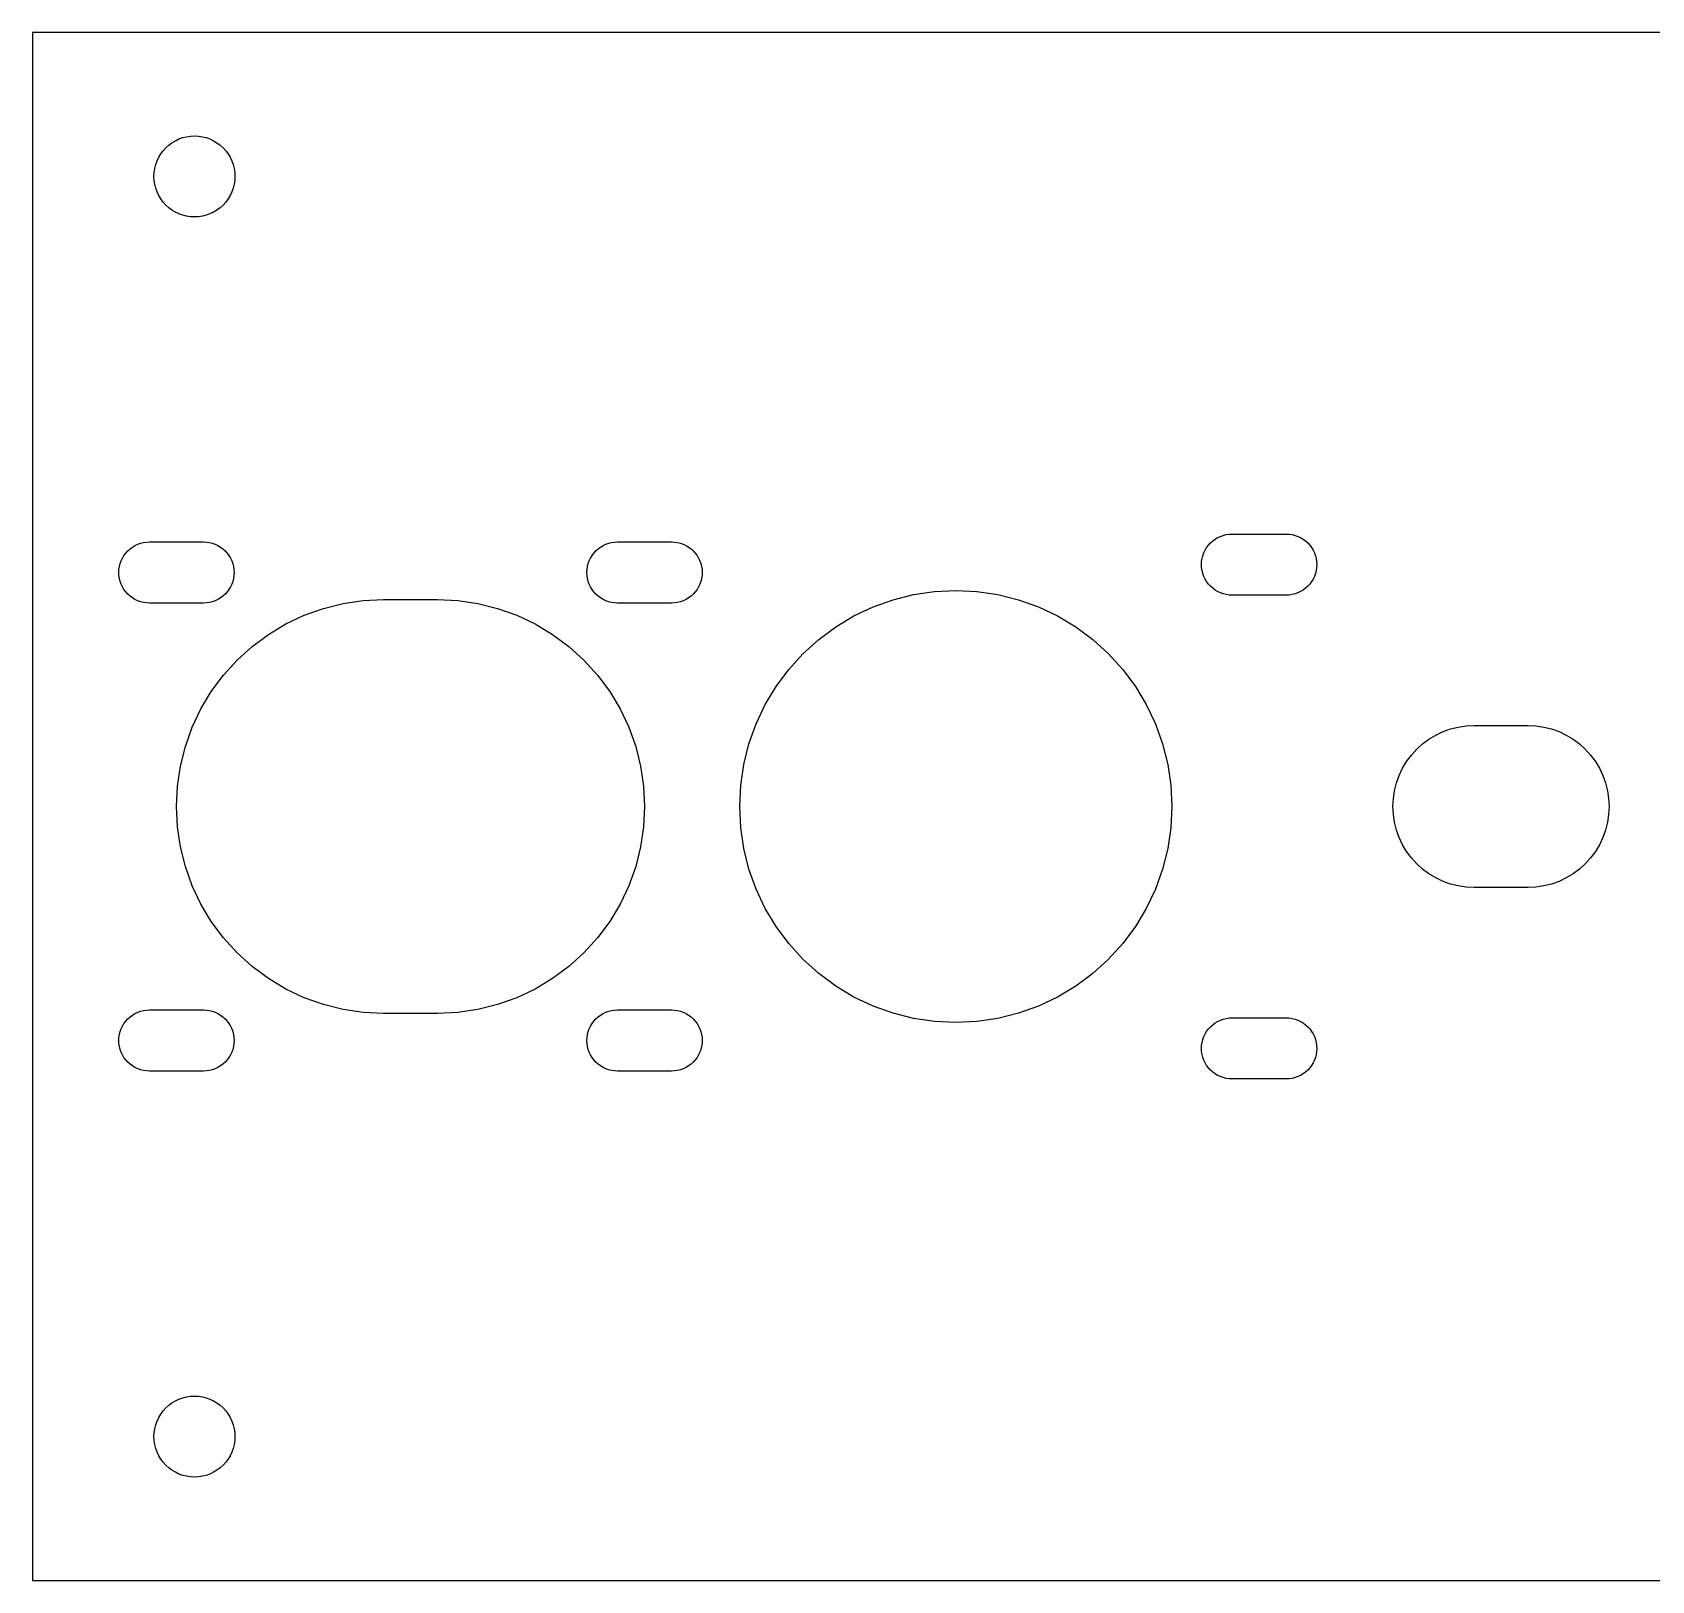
# Model space of a CAD drawing. Header units: metres. Extents: x -82 to 106, y -43 to 43.
# Drawn here: x -81.6 to 8.4, y -43 to 43 of the extents above; entities that cross this region are included whole.
import ezdxf

# ---------------------------------------------------------------- set-up
doc = ezdxf.new("R2010")
doc.units = ezdxf.units.M

msp = doc.modelspace()

# ---------------------------------------------------------------- linework, layer by layer
for p, q in [((105.563, 43), (-81.563, 43)), ((-81.563, 43), (-81.563, -43)), ((-73.9904, 36.7393), (-73.8131, 36.8708)), ((-73.8131, 36.8708), (-73.6237, 36.9843)), ((-73.6237, 36.9843), (-73.4241, 37.0787)), ((-73.4241, 37.0787), (-73.2162, 37.1531)), ((-73.2162, 37.1531), (-73.002, 37.2068)), ((-73.002, 37.2068), (-72.7836, 37.2392)), ((-72.7836, 37.2392), (-72.563, 37.25)), ((-72.563, 37.25), (-72.3425, 37.2392)), ((-72.3425, 37.2392), (-72.1241, 37.2068)), ((-72.1241, 37.2068), (-71.9099, 37.1531)), ((-71.9099, 37.1531), (-71.702, 37.0787)), ((-71.702, 37.0787), (-71.5024, 36.9843)), ((-71.5024, 36.9843), (-71.313, 36.8708)), ((-71.313, 36.8708), (-71.1356, 36.7393)), ((-74.6417, 35.861), (-74.5473, 36.0606)), ((-74.5473, 36.0606), (-74.4338, 36.25)), ((-74.4338, 36.25), (-74.3023, 36.4274)), ((-74.3023, 36.4274), (-74.154, 36.591)), ((-74.154, 36.591), (-73.9904, 36.7393)), ((-71.1356, 36.7393), (-70.972, 36.591)), ((-70.972, 36.591), (-70.8237, 36.4274)), ((-70.8237, 36.4274), (-70.6922, 36.25)), ((-70.6922, 36.25), (-70.5787, 36.0606)), ((-70.5787, 36.0606), (-70.4843, 35.861)), ((-74.813, 35), (-74.8022, 35.2205)), ((-74.8022, 35.2205), (-74.7698, 35.439)), ((-74.7698, 35.439), (-74.7161, 35.6531)), ((-74.7161, 35.6531), (-74.6417, 35.861)), ((-70.4843, 35.861), (-70.4099, 35.6531)), ((-70.4099, 35.6531), (-70.3562, 35.439)), ((-70.3562, 35.439), (-70.3239, 35.2205)), ((-70.3239, 35.2205), (-70.313, 35)), ((-74.8022, 34.7795), (-74.813, 35)), ((-74.7698, 34.561), (-74.8022, 34.7795)), ((-74.7161, 34.3469), (-74.7698, 34.561)), ((-74.6417, 34.139), (-74.7161, 34.3469)), ((-70.4099, 34.3469), (-70.4843, 34.139)), ((-70.3562, 34.561), (-70.4099, 34.3469)), ((-70.3239, 34.7795), (-70.3562, 34.561)), ((-70.313, 35), (-70.3239, 34.7795)), ((-74.5473, 33.9394), (-74.6417, 34.139)), ((-74.4338, 33.75), (-74.5473, 33.9394)), ((-74.3023, 33.5726), (-74.4338, 33.75)), ((-74.154, 33.409), (-74.3023, 33.5726)), ((-73.9904, 33.2607), (-74.154, 33.409)), ((-70.972, 33.409), (-71.1356, 33.2607)), ((-70.8237, 33.5726), (-70.972, 33.409)), ((-70.6922, 33.75), (-70.8237, 33.5726)), ((-70.5787, 33.9394), (-70.6922, 33.75)), ((-70.4843, 34.139), (-70.5787, 33.9394)), ((-73.8131, 33.1292), (-73.9904, 33.2607)), ((-73.6237, 33.0157), (-73.8131, 33.1292)), ((-73.4241, 32.9213), (-73.6237, 33.0157)), ((-73.2162, 32.8469), (-73.4241, 32.9213)), ((-73.002, 32.7932), (-73.2162, 32.8469)), ((-72.7836, 32.7608), (-73.002, 32.7932)), ((-72.563, 32.75), (-72.7836, 32.7608)), ((-72.3425, 32.7608), (-72.563, 32.75)), ((-72.1241, 32.7932), (-72.3425, 32.7608)), ((-71.9099, 32.8469), (-72.1241, 32.7932)), ((-71.702, 32.9213), (-71.9099, 32.8469)), ((-71.5024, 33.0157), (-71.702, 32.9213)), ((-71.313, 33.1292), (-71.5024, 33.0157)), ((-71.1356, 33.2607), (-71.313, 33.1292)), ((-76.1415, 14.3141), (-76.0075, 14.4135)), ((-76.0075, 14.4135), (-75.8644, 14.4993)), ((-75.8644, 14.4993), (-75.7136, 14.5706)), ((-75.7136, 14.5706), (-75.5565, 14.6268)), ((-75.5565, 14.6268), (-75.3947, 14.6673)), ((-75.3947, 14.6673), (-75.2296, 14.6918)), ((-75.2296, 14.6918), (-75.063, 14.7)), ((-75.063, 14.7), (-72.063, 14.7)), ((-72.063, 14.7), (-71.8964, 14.6918)), ((-71.8964, 14.6918), (-71.7314, 14.6673)), ((-71.7314, 14.6673), (-71.5695, 14.6268)), ((-71.5695, 14.6268), (-71.4125, 14.5706)), ((-71.4125, 14.5706), (-71.2616, 14.4993)), ((-71.2616, 14.4993), (-71.1185, 14.4135)), ((-71.1185, 14.4135), (-70.9845, 14.3141)), ((-50.1415, 14.3141), (-50.0075, 14.4135)), ((-50.0075, 14.4135), (-49.8644, 14.4993)), ((-49.8644, 14.4993), (-49.7136, 14.5706)), ((-49.7136, 14.5706), (-49.5565, 14.6268)), ((-49.5565, 14.6268), (-49.3947, 14.6673)), ((-49.3947, 14.6673), (-49.2296, 14.6918)), ((-49.2296, 14.6918), (-49.063, 14.7)), ((-49.063, 14.7), (-46.063, 14.7)), ((-46.063, 14.7), (-45.8964, 14.6918)), ((-45.8964, 14.6918), (-45.7314, 14.6673)), ((-45.7314, 14.6673), (-45.5695, 14.6268)), ((-45.5695, 14.6268), (-45.4125, 14.5706)), ((-45.4125, 14.5706), (-45.2616, 14.4993)), ((-45.2616, 14.4993), (-45.1185, 14.4135)), ((-45.1185, 14.4135), (-44.9845, 14.3141)), ((-16.3485, 14.3795), (-16.2491, 14.5135)), ((-16.2491, 14.5135), (-16.1371, 14.6371)), ((-16.1371, 14.6371), (-16.0135, 14.7491)), ((-16.0135, 14.7491), (-15.8795, 14.8485)), ((-15.8795, 14.8485), (-15.7364, 14.9343)), ((-15.7364, 14.9343), (-15.5856, 15.0056)), ((-15.5856, 15.0056), (-15.4285, 15.0618)), ((-15.4285, 15.0618), (-15.2667, 15.1024)), ((-15.2667, 15.1024), (-15.1017, 15.1268)), ((-15.1017, 15.1268), (-14.935, 15.135)), ((-14.935, 15.135), (-11.935, 15.135)), ((-11.935, 15.135), (-11.7684, 15.1268)), ((-11.7684, 15.1268), (-11.6034, 15.1024)), ((-11.6034, 15.1024), (-11.4415, 15.0618)), ((-11.4415, 15.0618), (-11.2845, 15.0056)), ((-11.2845, 15.0056), (-11.1337, 14.9343)), ((-11.1337, 14.9343), (-10.9906, 14.8485)), ((-10.9906, 14.8485), (-10.8566, 14.7491)), ((-10.8566, 14.7491), (-10.7329, 14.6371)), ((-10.7329, 14.6371), (-10.6209, 14.5135)), ((-10.6209, 14.5135), (-10.5215, 14.3795)), ((-76.7304, 13.3317), (-76.6898, 13.4935)), ((-76.6898, 13.4935), (-76.6336, 13.6506)), ((-76.6336, 13.6506), (-76.5623, 13.8014)), ((-76.5623, 13.8014), (-76.4765, 13.9445)), ((-76.4765, 13.9445), (-76.3771, 14.0785)), ((-76.3771, 14.0785), (-76.2651, 14.2021)), ((-76.2651, 14.2021), (-76.1415, 14.3141)), ((-70.9845, 14.3141), (-70.8609, 14.2021)), ((-70.8609, 14.2021), (-70.7489, 14.0785)), ((-70.7489, 14.0785), (-70.6495, 13.9445)), ((-70.6495, 13.9445), (-70.5638, 13.8014)), ((-70.5638, 13.8014), (-70.4924, 13.6506)), ((-70.4924, 13.6506), (-70.4362, 13.4935)), ((-70.4362, 13.4935), (-70.3957, 13.3317)), ((-50.7304, 13.3317), (-50.6898, 13.4935)), ((-50.6898, 13.4935), (-50.6336, 13.6506)), ((-50.6336, 13.6506), (-50.5623, 13.8014)), ((-50.5623, 13.8014), (-50.4765, 13.9445)), ((-50.4765, 13.9445), (-50.3771, 14.0785)), ((-50.3771, 14.0785), (-50.2651, 14.2021)), ((-50.2651, 14.2021), (-50.1415, 14.3141)), ((-44.9845, 14.3141), (-44.8609, 14.2021)), ((-44.8609, 14.2021), (-44.7489, 14.0785)), ((-44.7489, 14.0785), (-44.6495, 13.9445)), ((-44.6495, 13.9445), (-44.5638, 13.8014)), ((-44.5638, 13.8014), (-44.4924, 13.6506)), ((-44.4924, 13.6506), (-44.4362, 13.4935)), ((-44.4362, 13.4935), (-44.3957, 13.3317)), ((-16.635, 13.435), (-16.6268, 13.6017)), ((-16.6268, 13.6017), (-16.6024, 13.7667)), ((-16.6024, 13.7667), (-16.5618, 13.9285)), ((-16.5618, 13.9285), (-16.5056, 14.0856)), ((-16.5056, 14.0856), (-16.4343, 14.2364)), ((-16.4343, 14.2364), (-16.3485, 14.3795)), ((-10.5215, 14.3795), (-10.4358, 14.2364)), ((-10.4358, 14.2364), (-10.3644, 14.0856)), ((-10.3644, 14.0856), (-10.3082, 13.9285)), ((-10.3082, 13.9285), (-10.2677, 13.7667)), ((-10.2677, 13.7667), (-10.2432, 13.6017)), ((-10.2432, 13.6017), (-10.235, 13.435)), ((-76.763, 13), (-76.7548, 13.1666)), ((-76.7548, 12.8334), (-76.763, 13)), ((-76.7548, 13.1666), (-76.7304, 13.3317)), ((-76.7304, 12.6683), (-76.7548, 12.8334)), ((-76.6898, 12.5065), (-76.7304, 12.6683)), ((-70.3957, 12.6683), (-70.4362, 12.5065)), ((-70.3957, 13.3317), (-70.3712, 13.1666)), ((-70.3712, 12.8334), (-70.3957, 12.6683)), ((-70.3712, 13.1666), (-70.363, 13)), ((-70.363, 13), (-70.3712, 12.8334)), ((-50.763, 13), (-50.7548, 13.1666)), ((-50.7548, 12.8334), (-50.763, 13)), ((-50.7548, 13.1666), (-50.7304, 13.3317)), ((-50.7304, 12.6683), (-50.7548, 12.8334)), ((-50.6898, 12.5065), (-50.7304, 12.6683)), ((-44.3957, 12.6683), (-44.4362, 12.5065)), ((-44.3957, 13.3317), (-44.3712, 13.1666)), ((-44.3712, 12.8334), (-44.3957, 12.6683)), ((-44.3712, 13.1666), (-44.363, 13)), ((-44.363, 13), (-44.3712, 12.8334)), ((-16.6268, 13.2684), (-16.635, 13.435)), ((-16.6024, 13.1034), (-16.6268, 13.2684)), ((-16.5618, 12.9415), (-16.6024, 13.1034)), ((-16.5056, 12.7845), (-16.5618, 12.9415)), ((-16.4343, 12.6337), (-16.5056, 12.7845)), ((-16.3485, 12.4906), (-16.4343, 12.6337)), ((-10.4358, 12.6337), (-10.5215, 12.4906)), ((-10.3644, 12.7845), (-10.4358, 12.6337)), ((-10.3082, 12.9415), (-10.3644, 12.7845)), ((-10.2677, 13.1034), (-10.3082, 12.9415)), ((-10.2432, 13.2684), (-10.2677, 13.1034)), ((-10.235, 13.435), (-10.2432, 13.2684)), ((-76.6336, 12.3494), (-76.6898, 12.5065)), ((-76.5623, 12.1986), (-76.6336, 12.3494)), ((-76.4765, 12.0555), (-76.5623, 12.1986)), ((-76.3771, 11.9215), (-76.4765, 12.0555)), ((-76.2651, 11.7979), (-76.3771, 11.9215)), ((-76.1415, 11.6859), (-76.2651, 11.7979)), ((-70.8609, 11.7979), (-70.9845, 11.6859)), ((-70.7489, 11.9215), (-70.8609, 11.7979)), ((-70.6495, 12.0555), (-70.7489, 11.9215)), ((-70.5638, 12.1986), (-70.6495, 12.0555)), ((-70.4924, 12.3494), (-70.5638, 12.1986)), ((-70.4362, 12.5065), (-70.4924, 12.3494)), ((-50.6336, 12.3494), (-50.6898, 12.5065)), ((-50.5623, 12.1986), (-50.6336, 12.3494)), ((-50.4765, 12.0555), (-50.5623, 12.1986)), ((-50.3771, 11.9215), (-50.4765, 12.0555)), ((-50.2651, 11.7979), (-50.3771, 11.9215)), ((-50.1415, 11.6859), (-50.2651, 11.7979)), ((-44.8609, 11.7979), (-44.9845, 11.6859)), ((-44.7489, 11.9215), (-44.8609, 11.7979)), ((-44.6495, 12.0555), (-44.7489, 11.9215)), ((-44.5638, 12.1986), (-44.6495, 12.0555)), ((-44.4924, 12.3494), (-44.5638, 12.1986)), ((-44.4362, 12.5065), (-44.4924, 12.3494)), ((-33.7649, 11.4833), (-32.6226, 11.7694)), ((-32.6226, 11.7694), (-31.4577, 11.9422)), ((-31.4577, 11.9422), (-30.2815, 12)), ((-30.2815, 12), (-29.1053, 11.9422)), ((-29.1053, 11.9422), (-27.9404, 11.7694)), ((-27.9404, 11.7694), (-26.7981, 11.4833)), ((-16.2491, 12.3566), (-16.3485, 12.4906)), ((-16.1371, 12.2329), (-16.2491, 12.3566)), ((-16.0135, 12.1209), (-16.1371, 12.2329)), ((-15.8795, 12.0215), (-16.0135, 12.1209)), ((-15.7364, 11.9358), (-15.8795, 12.0215)), ((-15.5856, 11.8644), (-15.7364, 11.9358)), ((-15.4285, 11.8082), (-15.5856, 11.8644)), ((-15.2667, 11.7677), (-15.4285, 11.8082)), ((-15.1017, 11.7432), (-15.2667, 11.7677)), ((-14.935, 11.735), (-15.1017, 11.7432)), ((-11.935, 11.735), (-14.935, 11.735)), ((-11.7684, 11.7432), (-11.935, 11.735)), ((-11.6034, 11.7677), (-11.7684, 11.7432)), ((-11.4415, 11.8082), (-11.6034, 11.7677)), ((-11.2845, 11.8644), (-11.4415, 11.8082)), ((-11.1337, 11.9358), (-11.2845, 11.8644)), ((-10.9906, 12.0215), (-11.1337, 11.9358)), ((-10.8566, 12.1209), (-10.9906, 12.0215)), ((-10.7329, 12.2329), (-10.8566, 12.1209)), ((-10.6209, 12.3566), (-10.7329, 12.2329)), ((-10.5215, 12.4906), (-10.6209, 12.3566)), ((-76.0075, 11.5865), (-76.1415, 11.6859)), ((-75.8644, 11.5007), (-76.0075, 11.5865)), ((-75.7136, 11.4294), (-75.8644, 11.5007)), ((-75.5565, 11.3732), (-75.7136, 11.4294)), ((-75.3947, 11.3327), (-75.5565, 11.3732)), ((-75.2296, 11.3082), (-75.3947, 11.3327)), ((-75.063, 11.3), (-75.2296, 11.3082)), ((-72.063, 11.3), (-75.063, 11.3)), ((-71.8964, 11.3082), (-72.063, 11.3)), ((-71.7314, 11.3327), (-71.8964, 11.3082)), ((-71.5695, 11.3732), (-71.7314, 11.3327)), ((-71.4125, 11.4294), (-71.5695, 11.3732)), ((-71.2616, 11.5007), (-71.4125, 11.4294)), ((-71.1185, 11.5865), (-71.2616, 11.5007)), ((-70.9845, 11.6859), (-71.1185, 11.5865)), ((-66.4639, 10.6246), (-65.4013, 11.0048)), ((-65.4013, 11.0048), (-64.3066, 11.279)), ((-64.3066, 11.279), (-63.1902, 11.4446)), ((-63.1902, 11.4446), (-62.063, 11.5)), ((-62.063, 11.5), (-59.063, 11.5)), ((-59.063, 11.5), (-57.9358, 11.4446)), ((-57.9358, 11.4446), (-56.8195, 11.279)), ((-56.8195, 11.279), (-55.7247, 11.0048)), ((-55.7247, 11.0048), (-54.6622, 10.6246)), ((-50.0075, 11.5865), (-50.1415, 11.6859)), ((-49.8644, 11.5007), (-50.0075, 11.5865)), ((-49.7136, 11.4294), (-49.8644, 11.5007)), ((-49.5565, 11.3732), (-49.7136, 11.4294)), ((-49.3947, 11.3327), (-49.5565, 11.3732)), ((-49.2296, 11.3082), (-49.3947, 11.3327)), ((-49.063, 11.3), (-49.2296, 11.3082)), ((-46.063, 11.3), (-49.063, 11.3)), ((-45.8964, 11.3082), (-46.063, 11.3)), ((-45.7314, 11.3327), (-45.8964, 11.3082)), ((-45.5695, 11.3732), (-45.7314, 11.3327)), ((-45.4125, 11.4294), (-45.5695, 11.3732)), ((-45.2616, 11.5007), (-45.4125, 11.4294)), ((-45.1185, 11.5865), (-45.2616, 11.5007)), ((-44.9845, 11.6859), (-45.1185, 11.5865)), ((-35.9383, 10.5831), (-34.8737, 11.0866)), ((-34.8737, 11.0866), (-33.7649, 11.4833)), ((-26.7981, 11.4833), (-25.6893, 11.0866)), ((-25.6893, 11.0866), (-24.6247, 10.5831)), ((-68.4521, 9.5619), (-67.4841, 10.1421)), ((-67.4841, 10.1421), (-66.4639, 10.6246)), ((-54.6622, 10.6246), (-53.642, 10.1421)), ((-53.642, 10.1421), (-52.674, 9.5619)), ((-37.8942, 9.27612), (-36.9484, 9.97763)), ((-36.9484, 9.97763), (-35.9383, 10.5831)), ((-24.6247, 10.5831), (-23.6147, 9.97763)), ((-23.6147, 9.97763), (-22.6688, 9.27612)), ((-69.3585, 8.88962), (-68.4521, 9.5619)), ((-52.674, 9.5619), (-51.7675, 8.88962)), ((-38.7668, 8.48528), (-37.8942, 9.27612)), ((-22.6688, 9.27612), (-21.7962, 8.48528)), ((-70.9526, 7.29552), (-70.1947, 8.13173)), ((-70.1947, 8.13173), (-69.3585, 8.88962)), ((-51.7675, 8.88962), (-50.9313, 8.13173)), ((-50.9313, 8.13173), (-50.1734, 7.29552)), ((-39.5576, 7.61272), (-38.7668, 8.48528)), ((-21.7962, 8.48528), (-21.0054, 7.61272)), ((-71.6249, 6.38906), (-70.9526, 7.29552)), ((-50.1734, 7.29552), (-49.5011, 6.38906)), ((-40.2591, 6.66684), (-39.5576, 7.61272)), ((-21.0054, 7.61272), (-20.3039, 6.66684)), ((-72.2051, 5.42106), (-71.6249, 6.38906)), ((-49.5011, 6.38906), (-48.9209, 5.42106)), ((-40.8646, 5.65676), (-40.2591, 6.66684)), ((-20.3039, 6.66684), (-19.6985, 5.65676)), ((-72.6876, 4.40086), (-72.2051, 5.42106)), ((-48.9209, 5.42106), (-48.4384, 4.40086)), ((-41.3681, 4.5922), (-40.8646, 5.65676)), ((-19.6985, 5.65676), (-19.195, 4.5922)), ((-41.7648, 3.48342), (-41.3681, 4.5922)), ((-19.195, 4.5922), (-18.7982, 3.48342)), ((-1.94108, 4.47833), (-1.5, 4.5)), ((-1.5, 4.5), (1.5, 4.5)), ((1.5, 4.5), (1.94108, 4.47833)), ((-73.0678, 3.33827), (-72.6876, 4.40086)), ((-48.4384, 4.40086), (-48.0582, 3.33827)), ((-4.35477, 3.47855), (-4.00007, 3.74161)), ((-4.00007, 3.74161), (-3.62128, 3.96865)), ((-3.62128, 3.96865), (-3.22207, 4.15746)), ((-3.22207, 4.15746), (-2.80628, 4.30623)), ((-2.80628, 4.30623), (-2.37791, 4.41353)), ((-2.37791, 4.41353), (-1.94108, 4.47833)), ((1.94108, 4.47833), (2.37791, 4.41353)), ((2.37791, 4.41353), (2.80628, 4.30623)), ((2.80628, 4.30623), (3.22207, 4.15746)), ((3.22207, 4.15746), (3.62128, 3.96865)), ((3.62128, 3.96865), (4.00007, 3.74161)), ((4.00007, 3.74161), (4.35477, 3.47855)), ((-73.342, 2.24354), (-73.0678, 3.33827)), ((-48.0582, 3.33827), (-47.784, 2.24354)), ((-42.0509, 2.34108), (-41.7648, 3.48342)), ((-18.7982, 3.48342), (-18.5121, 2.34108)), ((-5.24161, 2.50007), (-4.97855, 2.85477)), ((-4.97855, 2.85477), (-4.68198, 3.18198)), ((-4.68198, 3.18198), (-4.35477, 3.47855)), ((4.35477, 3.47855), (4.68198, 3.18198)), ((4.68198, 3.18198), (4.97855, 2.85477)), ((4.97855, 2.85477), (5.24161, 2.50007)), ((-73.5076, 1.1272), (-73.342, 2.24354)), ((-47.784, 2.24354), (-47.6184, 1.1272)), ((-42.2237, 1.17621), (-42.0509, 2.34108)), ((-18.5121, 2.34108), (-18.3393, 1.17621)), ((-5.65746, 1.72207), (-5.46865, 2.12128)), ((-5.46865, 2.12128), (-5.24161, 2.50007)), ((5.24161, 2.50007), (5.46865, 2.12128)), ((5.46865, 2.12128), (5.65746, 1.72207)), ((-73.563, 0), (-73.5076, 1.1272)), ((-47.6184, 1.1272), (-47.563, 0)), ((-42.2815, 0), (-42.2237, 1.17621)), ((-18.3393, 1.17621), (-18.2815, 0)), ((-5.91353, 0.87791), (-5.80623, 1.30628)), ((-5.80623, 1.30628), (-5.65746, 1.72207)), ((5.65746, 1.72207), (5.80623, 1.30628)), ((5.80623, 1.30628), (5.91353, 0.87791)), ((-73.5076, -1.1272), (-73.563, 0)), ((-47.563, 0), (-47.6184, -1.1272)), ((-42.2237, -1.17621), (-42.2815, 0)), ((-18.2815, 0), (-18.3393, -1.17621)), ((-6, 0), (-5.97833, 0.44108)), ((-5.97833, -0.44108), (-6, 0)), ((-5.97833, 0.44108), (-5.91353, 0.87791)), ((5.91353, 0.87791), (5.97833, 0.44108)), ((5.97833, 0.44108), (6, 0)), ((6, 0), (5.97833, -0.44108)), ((-5.91353, -0.87791), (-5.97833, -0.44108)), ((-5.80623, -1.30628), (-5.91353, -0.87791)), ((5.91353, -0.87791), (5.80623, -1.30628)), ((5.97833, -0.44108), (5.91353, -0.87791)), ((-73.342, -2.24354), (-73.5076, -1.1272)), ((-47.6184, -1.1272), (-47.784, -2.24354)), ((-42.0509, -2.34108), (-42.2237, -1.17621)), ((-18.3393, -1.17621), (-18.5121, -2.34108)), ((-5.65746, -1.72207), (-5.80623, -1.30628)), ((-5.46865, -2.12128), (-5.65746, -1.72207)), ((5.65746, -1.72207), (5.46865, -2.12128)), ((5.80623, -1.30628), (5.65746, -1.72207)), ((-73.0678, -3.33827), (-73.342, -2.24354)), ((-47.784, -2.24354), (-48.0582, -3.33827)), ((-41.7648, -3.48342), (-42.0509, -2.34108)), ((-18.5121, -2.34108), (-18.7982, -3.48342)), ((-5.24161, -2.50007), (-5.46865, -2.12128)), ((-4.97855, -2.85477), (-5.24161, -2.50007)), ((5.24161, -2.50007), (4.97855, -2.85477)), ((5.46865, -2.12128), (5.24161, -2.50007)), ((-72.6876, -4.40086), (-73.0678, -3.33827)), ((-48.0582, -3.33827), (-48.4384, -4.40086)), ((-41.3681, -4.5922), (-41.7648, -3.48342)), ((-18.7982, -3.48342), (-19.195, -4.5922)), ((-4.68198, -3.18198), (-4.97855, -2.85477)), ((-4.35477, -3.47855), (-4.68198, -3.18198)), ((-4.00007, -3.74161), (-4.35477, -3.47855)), ((4.35477, -3.47855), (4.00007, -3.74161)), ((4.68198, -3.18198), (4.35477, -3.47855)), ((4.97855, -2.85477), (4.68198, -3.18198)), ((-72.2051, -5.42106), (-72.6876, -4.40086)), ((-48.4384, -4.40086), (-48.9209, -5.42106)), ((-3.62128, -3.96865), (-4.00007, -3.74161)), ((-3.22207, -4.15746), (-3.62128, -3.96865)), ((-2.80628, -4.30623), (-3.22207, -4.15746)), ((-2.37791, -4.41353), (-2.80628, -4.30623)), ((-1.94108, -4.47833), (-2.37791, -4.41353)), ((-1.5, -4.5), (-1.94108, -4.47833)), ((1.94108, -4.47833), (1.5, -4.5)), ((2.37791, -4.41353), (1.94108, -4.47833)), ((2.80628, -4.30623), (2.37791, -4.41353)), ((3.22207, -4.15746), (2.80628, -4.30623)), ((3.62128, -3.96865), (3.22207, -4.15746)), ((4.00007, -3.74161), (3.62128, -3.96865)), ((-40.8646, -5.65676), (-41.3681, -4.5922)), ((-19.195, -4.5922), (-19.6985, -5.65676)), ((1.5, -4.5), (-1.5, -4.5)), ((-71.6249, -6.38906), (-72.2051, -5.42106)), ((-48.9209, -5.42106), (-49.5011, -6.38906)), ((-40.2591, -6.66684), (-40.8646, -5.65676)), ((-19.6985, -5.65676), (-20.3039, -6.66684)), ((-70.9526, -7.29552), (-71.6249, -6.38906)), ((-49.5011, -6.38906), (-50.1734, -7.29552)), ((-39.5576, -7.61272), (-40.2591, -6.66684)), ((-20.3039, -6.66684), (-21.0054, -7.61272)), ((-70.1947, -8.13173), (-70.9526, -7.29552)), ((-50.1734, -7.29552), (-50.9313, -8.13173)), ((-38.7668, -8.48528), (-39.5576, -7.61272)), ((-21.0054, -7.61272), (-21.7962, -8.48528)), ((-69.3585, -8.88962), (-70.1947, -8.13173)), ((-68.4521, -9.5619), (-69.3585, -8.88962)), ((-51.7675, -8.88962), (-52.674, -9.5619)), ((-50.9313, -8.13173), (-51.7675, -8.88962)), ((-37.8942, -9.27612), (-38.7668, -8.48528)), ((-21.7962, -8.48528), (-22.6688, -9.27612)), ((-67.4841, -10.1421), (-68.4521, -9.5619)), ((-52.674, -9.5619), (-53.642, -10.1421)), ((-36.9484, -9.97763), (-37.8942, -9.27612)), ((-22.6688, -9.27612), (-23.6147, -9.97763)), ((-66.4639, -10.6246), (-67.4841, -10.1421)), ((-65.4013, -11.0048), (-66.4639, -10.6246)), ((-54.6622, -10.6246), (-55.7247, -11.0048)), ((-53.642, -10.1421), (-54.6622, -10.6246)), ((-35.9383, -10.5831), (-36.9484, -9.97763)), ((-34.8737, -11.0866), (-35.9383, -10.5831)), ((-24.6247, -10.5831), (-25.6893, -11.0866)), ((-23.6147, -9.97763), (-24.6247, -10.5831)), ((-76.2651, -11.7979), (-76.1415, -11.6859)), ((-76.1415, -11.6859), (-76.0075, -11.5865)), ((-76.0075, -11.5865), (-75.8644, -11.5007)), ((-75.8644, -11.5007), (-75.7136, -11.4294)), ((-75.7136, -11.4294), (-75.5565, -11.3732)), ((-75.5565, -11.3732), (-75.3947, -11.3327)), ((-75.3947, -11.3327), (-75.2296, -11.3082)), ((-75.2296, -11.3082), (-75.063, -11.3)), ((-75.063, -11.3), (-72.063, -11.3)), ((-72.063, -11.3), (-71.8964, -11.3082)), ((-71.8964, -11.3082), (-71.7314, -11.3327)), ((-71.7314, -11.3327), (-71.5695, -11.3732)), ((-71.5695, -11.3732), (-71.4125, -11.4294)), ((-71.4125, -11.4294), (-71.2616, -11.5007)), ((-71.2616, -11.5007), (-71.1185, -11.5865)), ((-71.1185, -11.5865), (-70.9845, -11.6859)), ((-70.9845, -11.6859), (-70.8609, -11.7979)), ((-64.3066, -11.279), (-65.4013, -11.0048)), ((-63.1902, -11.4446), (-64.3066, -11.279)), ((-62.063, -11.5), (-63.1902, -11.4446)), ((-59.063, -11.5), (-62.063, -11.5)), ((-57.9358, -11.4446), (-59.063, -11.5)), ((-56.8195, -11.279), (-57.9358, -11.4446)), ((-55.7247, -11.0048), (-56.8195, -11.279)), ((-50.2651, -11.7979), (-50.1415, -11.6859)), ((-50.1415, -11.6859), (-50.0075, -11.5865)), ((-50.0075, -11.5865), (-49.8644, -11.5007)), ((-49.8644, -11.5007), (-49.7136, -11.4294)), ((-49.7136, -11.4294), (-49.5565, -11.3732)), ((-49.5565, -11.3732), (-49.3947, -11.3327)), ((-49.3947, -11.3327), (-49.2296, -11.3082)), ((-49.2296, -11.3082), (-49.063, -11.3)), ((-49.063, -11.3), (-46.063, -11.3)), ((-46.063, -11.3), (-45.8964, -11.3082)), ((-45.8964, -11.3082), (-45.7314, -11.3327)), ((-45.7314, -11.3327), (-45.5695, -11.3732)), ((-45.5695, -11.3732), (-45.4125, -11.4294)), ((-45.4125, -11.4294), (-45.2616, -11.5007)), ((-45.2616, -11.5007), (-45.1185, -11.5865)), ((-45.1185, -11.5865), (-44.9845, -11.6859)), ((-44.9845, -11.6859), (-44.8609, -11.7979)), ((-33.7649, -11.4833), (-34.8737, -11.0866)), ((-32.6226, -11.7694), (-33.7649, -11.4833)), ((-26.7981, -11.4833), (-27.9404, -11.7694)), ((-25.6893, -11.0866), (-26.7981, -11.4833)), ((-76.7304, -12.6683), (-76.6898, -12.5065)), ((-76.6898, -12.5065), (-76.6336, -12.3494)), ((-76.6336, -12.3494), (-76.5623, -12.1986)), ((-76.5623, -12.1986), (-76.4765, -12.0555)), ((-76.4765, -12.0555), (-76.3771, -11.9215)), ((-76.3771, -11.9215), (-76.2651, -11.7979)), ((-70.8609, -11.7979), (-70.7489, -11.9215)), ((-70.7489, -11.9215), (-70.6495, -12.0555)), ((-70.6495, -12.0555), (-70.5638, -12.1986)), ((-70.5638, -12.1986), (-70.4924, -12.3494)), ((-70.4924, -12.3494), (-70.4362, -12.5065)), ((-70.4362, -12.5065), (-70.3957, -12.6683)), ((-50.7304, -12.6683), (-50.6898, -12.5065)), ((-50.6898, -12.5065), (-50.6336, -12.3494)), ((-50.6336, -12.3494), (-50.5623, -12.1986)), ((-50.5623, -12.1986), (-50.4765, -12.0555)), ((-50.4765, -12.0555), (-50.3771, -11.9215)), ((-50.3771, -11.9215), (-50.2651, -11.7979)), ((-44.8609, -11.7979), (-44.7489, -11.9215)), ((-44.7489, -11.9215), (-44.6495, -12.0555)), ((-44.6495, -12.0555), (-44.5638, -12.1986)), ((-44.5638, -12.1986), (-44.4924, -12.3494)), ((-44.4924, -12.3494), (-44.4362, -12.5065)), ((-44.4362, -12.5065), (-44.3957, -12.6683)), ((-31.4577, -11.9422), (-32.6226, -11.7694)), ((-30.2815, -12), (-31.4577, -11.9422)), ((-29.1053, -11.9422), (-30.2815, -12)), ((-27.9404, -11.7694), (-29.1053, -11.9422)), ((-16.4343, -12.6337), (-16.3485, -12.4906)), ((-16.3485, -12.4906), (-16.2491, -12.3566)), ((-16.2491, -12.3566), (-16.1371, -12.2329)), ((-16.1371, -12.2329), (-16.0135, -12.1209)), ((-16.0135, -12.1209), (-15.8795, -12.0215)), ((-15.8795, -12.0215), (-15.7364, -11.9358)), ((-15.7364, -11.9358), (-15.5856, -11.8644)), ((-15.5856, -11.8644), (-15.4285, -11.8082)), ((-15.4285, -11.8082), (-15.2667, -11.7677)), ((-15.2667, -11.7677), (-15.1017, -11.7432)), ((-15.1017, -11.7432), (-14.935, -11.735)), ((-14.935, -11.735), (-11.935, -11.735)), ((-11.935, -11.735), (-11.7684, -11.7432)), ((-11.7684, -11.7432), (-11.6034, -11.7677)), ((-11.6034, -11.7677), (-11.4415, -11.8082)), ((-11.4415, -11.8082), (-11.2845, -11.8644)), ((-11.2845, -11.8644), (-11.1337, -11.9358)), ((-11.1337, -11.9358), (-10.9906, -12.0215)), ((-10.9906, -12.0215), (-10.8566, -12.1209)), ((-10.8566, -12.1209), (-10.7329, -12.2329)), ((-10.7329, -12.2329), (-10.6209, -12.3566)), ((-10.6209, -12.3566), (-10.5215, -12.4906)), ((-10.5215, -12.4906), (-10.4358, -12.6337)), ((-76.763, -13), (-76.7548, -12.8334)), ((-76.7548, -13.1666), (-76.763, -13)), ((-76.7548, -12.8334), (-76.7304, -12.6683)), ((-76.7304, -13.3317), (-76.7548, -13.1666)), ((-76.6898, -13.4935), (-76.7304, -13.3317)), ((-70.3957, -13.3317), (-70.4362, -13.4935)), ((-70.3957, -12.6683), (-70.3712, -12.8334)), ((-70.3712, -13.1666), (-70.3957, -13.3317)), ((-70.3712, -12.8334), (-70.363, -13)), ((-70.363, -13), (-70.3712, -13.1666)), ((-50.763, -13), (-50.7548, -12.8334)), ((-50.7548, -13.1666), (-50.763, -13)), ((-50.7548, -12.8334), (-50.7304, -12.6683)), ((-50.7304, -13.3317), (-50.7548, -13.1666)), ((-50.6898, -13.4935), (-50.7304, -13.3317)), ((-44.3957, -13.3317), (-44.4362, -13.4935)), ((-44.3957, -12.6683), (-44.3712, -12.8334)), ((-44.3712, -13.1666), (-44.3957, -13.3317)), ((-44.3712, -12.8334), (-44.363, -13)), ((-44.363, -13), (-44.3712, -13.1666)), ((-16.635, -13.435), (-16.6268, -13.2684)), ((-16.6268, -13.6017), (-16.635, -13.435)), ((-16.6268, -13.2684), (-16.6024, -13.1034)), ((-16.6024, -13.1034), (-16.5618, -12.9415)), ((-16.5618, -12.9415), (-16.5056, -12.7845)), ((-16.5056, -12.7845), (-16.4343, -12.6337)), ((-10.4358, -12.6337), (-10.3644, -12.7845)), ((-10.3644, -12.7845), (-10.3082, -12.9415)), ((-10.3082, -12.9415), (-10.2677, -13.1034)), ((-10.2677, -13.1034), (-10.2432, -13.2684)), ((-10.2432, -13.2684), (-10.235, -13.435)), ((-10.235, -13.435), (-10.2432, -13.6017)), ((-76.6336, -13.6506), (-76.6898, -13.4935)), ((-76.5623, -13.8014), (-76.6336, -13.6506)), ((-76.4765, -13.9445), (-76.5623, -13.8014)), ((-76.3771, -14.0785), (-76.4765, -13.9445)), ((-76.2651, -14.2021), (-76.3771, -14.0785)), ((-76.1415, -14.3141), (-76.2651, -14.2021)), ((-76.0075, -14.4135), (-76.1415, -14.3141)), ((-70.9845, -14.3141), (-71.1185, -14.4135)), ((-70.8609, -14.2021), (-70.9845, -14.3141)), ((-70.7489, -14.0785), (-70.8609, -14.2021)), ((-70.6495, -13.9445), (-70.7489, -14.0785)), ((-70.5638, -13.8014), (-70.6495, -13.9445)), ((-70.4924, -13.6506), (-70.5638, -13.8014)), ((-70.4362, -13.4935), (-70.4924, -13.6506)), ((-50.6336, -13.6506), (-50.6898, -13.4935)), ((-50.5623, -13.8014), (-50.6336, -13.6506)), ((-50.4765, -13.9445), (-50.5623, -13.8014)), ((-50.3771, -14.0785), (-50.4765, -13.9445)), ((-50.2651, -14.2021), (-50.3771, -14.0785)), ((-50.1415, -14.3141), (-50.2651, -14.2021)), ((-50.0075, -14.4135), (-50.1415, -14.3141)), ((-44.9845, -14.3141), (-45.1185, -14.4135)), ((-44.8609, -14.2021), (-44.9845, -14.3141)), ((-44.7489, -14.0785), (-44.8609, -14.2021)), ((-44.6495, -13.9445), (-44.7489, -14.0785)), ((-44.5638, -13.8014), (-44.6495, -13.9445)), ((-44.4924, -13.6506), (-44.5638, -13.8014)), ((-44.4362, -13.4935), (-44.4924, -13.6506)), ((-16.6024, -13.7667), (-16.6268, -13.6017)), ((-16.5618, -13.9285), (-16.6024, -13.7667)), ((-16.5056, -14.0856), (-16.5618, -13.9285)), ((-16.4343, -14.2364), (-16.5056, -14.0856)), ((-16.3485, -14.3795), (-16.4343, -14.2364)), ((-16.2491, -14.5135), (-16.3485, -14.3795)), ((-10.5215, -14.3795), (-10.6209, -14.5135)), ((-10.4358, -14.2364), (-10.5215, -14.3795)), ((-10.3644, -14.0856), (-10.4358, -14.2364)), ((-10.3082, -13.9285), (-10.3644, -14.0856)), ((-10.2677, -13.7667), (-10.3082, -13.9285)), ((-10.2432, -13.6017), (-10.2677, -13.7667)), ((-75.8644, -14.4993), (-76.0075, -14.4135)), ((-75.7136, -14.5706), (-75.8644, -14.4993)), ((-75.5565, -14.6268), (-75.7136, -14.5706)), ((-75.3947, -14.6673), (-75.5565, -14.6268)), ((-75.2296, -14.6918), (-75.3947, -14.6673)), ((-75.063, -14.7), (-75.2296, -14.6918)), ((-72.063, -14.7), (-75.063, -14.7)), ((-71.8964, -14.6918), (-72.063, -14.7)), ((-71.7314, -14.6673), (-71.8964, -14.6918)), ((-71.5695, -14.6268), (-71.7314, -14.6673)), ((-71.4125, -14.5706), (-71.5695, -14.6268)), ((-71.2616, -14.4993), (-71.4125, -14.5706)), ((-71.1185, -14.4135), (-71.2616, -14.4993)), ((-49.8644, -14.4993), (-50.0075, -14.4135)), ((-49.7136, -14.5706), (-49.8644, -14.4993)), ((-49.5565, -14.6268), (-49.7136, -14.5706)), ((-49.3947, -14.6673), (-49.5565, -14.6268)), ((-49.2296, -14.6918), (-49.3947, -14.6673)), ((-49.063, -14.7), (-49.2296, -14.6918)), ((-46.063, -14.7), (-49.063, -14.7)), ((-45.8964, -14.6918), (-46.063, -14.7)), ((-45.7314, -14.6673), (-45.8964, -14.6918)), ((-45.5695, -14.6268), (-45.7314, -14.6673)), ((-45.4125, -14.5706), (-45.5695, -14.6268)), ((-45.2616, -14.4993), (-45.4125, -14.5706)), ((-45.1185, -14.4135), (-45.2616, -14.4993)), ((-16.1371, -14.6371), (-16.2491, -14.5135)), ((-16.0135, -14.7491), (-16.1371, -14.6371)), ((-15.8795, -14.8485), (-16.0135, -14.7491)), ((-15.7364, -14.9343), (-15.8795, -14.8485)), ((-15.5856, -15.0056), (-15.7364, -14.9343)), ((-15.4285, -15.0618), (-15.5856, -15.0056)), ((-15.2667, -15.1024), (-15.4285, -15.0618)), ((-15.1017, -15.1268), (-15.2667, -15.1024)), ((-14.935, -15.135), (-15.1017, -15.1268)), ((-11.935, -15.135), (-14.935, -15.135)), ((-11.7684, -15.1268), (-11.935, -15.135)), ((-11.6034, -15.1024), (-11.7684, -15.1268)), ((-11.4415, -15.0618), (-11.6034, -15.1024)), ((-11.2845, -15.0056), (-11.4415, -15.0618)), ((-11.1337, -14.9343), (-11.2845, -15.0056)), ((-10.9906, -14.8485), (-11.1337, -14.9343)), ((-10.8566, -14.7491), (-10.9906, -14.8485)), ((-10.7329, -14.6371), (-10.8566, -14.7491)), ((-10.6209, -14.5135), (-10.7329, -14.6371)), ((-74.154, -33.409), (-73.9904, -33.2607)), ((-73.9904, -33.2607), (-73.8131, -33.1292)), ((-73.8131, -33.1292), (-73.6237, -33.0157)), ((-73.6237, -33.0157), (-73.4241, -32.9213)), ((-73.4241, -32.9213), (-73.2162, -32.8469)), ((-73.2162, -32.8469), (-73.002, -32.7932)), ((-73.002, -32.7932), (-72.7836, -32.7608)), ((-72.7836, -32.7608), (-72.563, -32.75)), ((-72.563, -32.75), (-72.3425, -32.7608)), ((-72.3425, -32.7608), (-72.1241, -32.7932)), ((-72.1241, -32.7932), (-71.9099, -32.8469)), ((-71.9099, -32.8469), (-71.702, -32.9213)), ((-71.702, -32.9213), (-71.5024, -33.0157)), ((-71.5024, -33.0157), (-71.313, -33.1292)), ((-71.313, -33.1292), (-71.1356, -33.2607)), ((-71.1356, -33.2607), (-70.972, -33.409)), ((-74.7161, -34.3469), (-74.6417, -34.139)), ((-74.6417, -34.139), (-74.5473, -33.9394)), ((-74.5473, -33.9394), (-74.4338, -33.75)), ((-74.4338, -33.75), (-74.3023, -33.5726)), ((-74.3023, -33.5726), (-74.154, -33.409)), ((-70.972, -33.409), (-70.8237, -33.5726)), ((-70.8237, -33.5726), (-70.6922, -33.75)), ((-70.6922, -33.75), (-70.5787, -33.9394)), ((-70.5787, -33.9394), (-70.4843, -34.139)), ((-70.4843, -34.139), (-70.4099, -34.3469)), ((-74.813, -35), (-74.8022, -34.7795)), ((-74.8022, -35.2205), (-74.813, -35)), ((-74.8022, -34.7795), (-74.7698, -34.561)), ((-74.7698, -34.561), (-74.7161, -34.3469)), ((-70.4099, -34.3469), (-70.3562, -34.561)), ((-70.3562, -34.561), (-70.3239, -34.7795)), ((-70.3239, -34.7795), (-70.313, -35)), ((-70.313, -35), (-70.3239, -35.2205)), ((-74.7698, -35.439), (-74.8022, -35.2205)), ((-74.7161, -35.6531), (-74.7698, -35.439)), ((-74.6417, -35.861), (-74.7161, -35.6531)), ((-74.5473, -36.0606), (-74.6417, -35.861)), ((-70.4843, -35.861), (-70.5787, -36.0606)), ((-70.4099, -35.6531), (-70.4843, -35.861)), ((-70.3562, -35.439), (-70.4099, -35.6531)), ((-70.3239, -35.2205), (-70.3562, -35.439)), ((-74.4338, -36.25), (-74.5473, -36.0606)), ((-74.3023, -36.4274), (-74.4338, -36.25)), ((-74.154, -36.591), (-74.3023, -36.4274)), ((-73.9904, -36.7393), (-74.154, -36.591)), ((-73.8131, -36.8708), (-73.9904, -36.7393)), ((-71.1356, -36.7393), (-71.313, -36.8708)), ((-70.972, -36.591), (-71.1356, -36.7393)), ((-70.8237, -36.4274), (-70.972, -36.591)), ((-70.6922, -36.25), (-70.8237, -36.4274)), ((-70.5787, -36.0606), (-70.6922, -36.25)), ((-73.6237, -36.9843), (-73.8131, -36.8708)), ((-73.4241, -37.0787), (-73.6237, -36.9843)), ((-73.2162, -37.1531), (-73.4241, -37.0787)), ((-73.002, -37.2068), (-73.2162, -37.1531)), ((-72.7836, -37.2392), (-73.002, -37.2068)), ((-72.563, -37.25), (-72.7836, -37.2392)), ((-72.3425, -37.2392), (-72.563, -37.25)), ((-72.1241, -37.2068), (-72.3425, -37.2392)), ((-71.9099, -37.1531), (-72.1241, -37.2068)), ((-71.702, -37.0787), (-71.9099, -37.1531)), ((-71.5024, -36.9843), (-71.702, -37.0787)), ((-71.313, -36.8708), (-71.5024, -36.9843)), ((-81.563, -43), (105.563, -43))]:
    msp.add_line(p, q)

doc.saveas('drawing.dxf')
